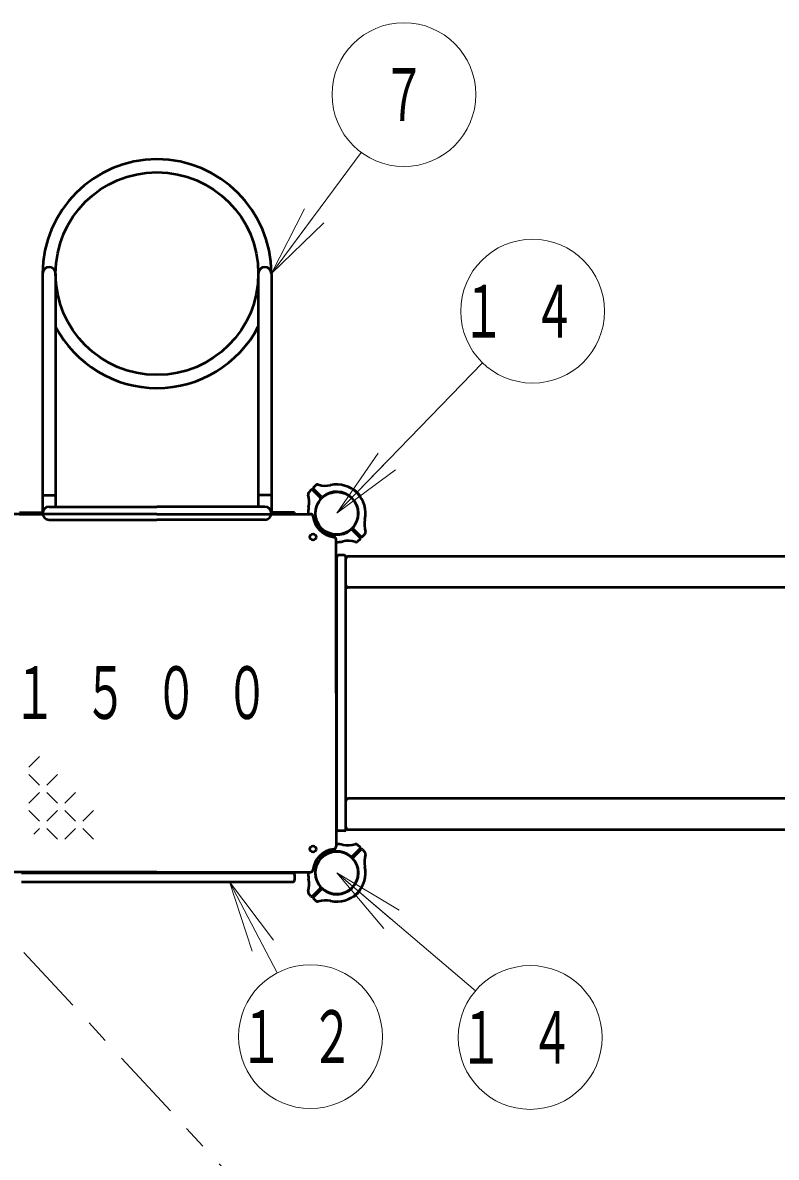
# Model space of a CAD drawing. Units: millimetres on the paper, scale 1:50. Extents: x -385 to 0, y -594 to 267.
# Drawn here: x -175.98 to -144.54, y 156.07 to 203.41 of the extents above; entities that cross this region are included whole.
import ezdxf
from ezdxf.enums import TextEntityAlignment as Align

# ---------------------------------------------------------------- set-up
doc = ezdxf.new("R2010")
doc.units = ezdxf.units.MM
doc.linetypes.add('USER2', pattern=[6, 3, -1, 1, -1])
doc.layers.add('LY_1', color=140, linetype='Continuous', lineweight=50)
doc.styles.add('ＭＳ ゴシック', font='')
doc.styles.get('ＭＳ ゴシック').set_extended_font_data('MS Gothic')

msp = doc.modelspace()

# ---------------------------------------------------------------- linework, layer by layer
at = {"layer": 'LY_1', "color": 7, "lineweight": 13}
for p, q in [((-165.603, 192.936), (-161.857, 197.995)), ((-165.603, 192.936), (-164.22, 195.645)), ((-165.603, 192.936), (-163.818, 195.347)), ((-163.416, 195.05), (-165.603, 192.936)), ((-162.875, 182.936), (-156.793, 189.214)), ((-162.875, 182.936), (-161.147, 185.439)), ((-162.875, 182.936), (-160.788, 185.091)), ((-160.429, 184.743), (-162.875, 182.936)), ((-162.495, 169.836), (-162.495, 181.036)), ((-175.273, 172.788), (-175.723, 172.338)), ((-175.273, 171.588), (-175.723, 172.038)), ((-174.523, 172.038), (-174.973, 171.588)), ((-175.273, 171.288), (-175.723, 170.838)), ((-174.523, 170.838), (-174.973, 171.288)), ((-173.773, 171.288), (-174.223, 170.838)), ((-175.273, 170.088), (-175.723, 170.538)), ((-174.523, 170.538), (-174.973, 170.088)), ((-173.773, 170.088), (-174.223, 170.538)), ((-173.023, 170.538), (-173.473, 170.088)), ((-175.273, 169.788), (-175.513, 169.549)), ((-174.523, 169.338), (-174.973, 169.788)), ((-173.773, 169.788), (-174.223, 169.338)), ((-173.023, 169.338), (-173.473, 169.788)), ((-160.915, 165.611), (-162.875, 167.936)), ((-162.875, 167.936), (-160.267, 166.372)), ((-162.875, 167.936), (-160.591, 165.991)), ((-162.875, 167.936), (-157.091, 163.012)), ((-166.401, 164.666), (-167.348, 167.556)), ((-167.348, 167.556), (-165.514, 165.13)), ((-167.348, 167.556), (-165.958, 164.898)), ((-167.348, 167.556), (-165.362, 163.759))]:
    msp.add_line(p, q, dxfattribs=at)
at = {"layer": 'LY_1'}
for p, q in [((-175.147, 192.936), (-175.147, 182.936)), ((-174.603, 192.936), (-174.603, 183.208)), ((-166.147, 192.936), (-166.147, 183.208)), ((-165.603, 192.936), (-165.603, 182.936)), ((-175.147, 183.696), (-174.603, 183.696)), ((-165.603, 183.696), (-166.147, 183.696)), ((-163.95, 183.91), (-164.057, 183.795)), ((-163.559, 183.578), (-163.892, 183.911)), ((-163.517, 183.62), (-163.85, 183.953)), ((-163.849, 184.011), (-163.734, 184.118)), ((-162.18, 183.914), (-162.178, 183.917)), ((-174.875, 183.208), (-170.375, 183.208)), ((-172.46, 183.208), (-170.375, 183.208)), ((-165.875, 183.208), (-170.375, 183.208)), ((-161.897, 183.631), (-161.895, 183.634)), ((-170.375, 182.906), (-176.783, 182.906)), ((-176.115, 182.968), (-175.145, 182.968)), ((-176.115, 182.904), (-175.145, 182.904)), ((-170.375, 182.906), (-163.967, 182.906)), ((-164.635, 182.968), (-165.605, 182.968)), ((-164.635, 182.904), (-165.605, 182.904)), ((-164.635, 182.968), (-164.635, 182.904)), ((-174.875, 182.664), (-170.375, 182.664)), ((-172.172, 182.664), (-170.375, 182.664)), ((-165.875, 182.664), (-170.375, 182.664)), ((-162.191, 182.295), (-161.858, 181.961)), ((-162.905, 175.436), (-162.905, 181.844)), ((-162.234, 182.252), (-161.9, 181.919)), ((-161.901, 181.861), (-162.008, 181.762)), ((-161.8, 181.962), (-161.701, 182.069)), ((-162.875, 169.746), (-162.875, 181.126)), ((-162.555, 181.186), (-162.815, 181.186)), ((-162.495, 169.746), (-162.495, 181.126)), ((-101.145, 181.136), (-162.395, 181.136)), ((-101.145, 179.836), (-162.395, 179.836)), ((-162.905, 175.436), (-162.905, 169.029)), ((-101.145, 171.036), (-162.395, 171.036)), ((-162.555, 169.686), (-162.815, 169.686)), ((-101.145, 169.736), (-162.395, 169.736)), ((-161.901, 169.011), (-162.008, 169.11)), ((-162.234, 168.62), (-161.9, 168.953)), ((-162.191, 168.578), (-161.858, 168.911)), ((-161.8, 168.91), (-161.701, 168.804)), ((-170.375, 167.966), (-176.783, 167.966)), ((-176.025, 167.936), (-164.725, 167.936)), ((-170.375, 167.966), (-163.967, 167.966)), ((-164.625, 167.656), (-164.625, 167.836)), ((-176.025, 167.556), (-164.725, 167.556)), ((-163.559, 167.295), (-163.892, 166.961)), ((-163.517, 167.252), (-163.85, 166.919)), ((-161.897, 167.241), (-161.895, 167.239)), ((-163.95, 166.962), (-164.057, 167.077)), ((-163.849, 166.861), (-163.734, 166.754)), ((-162.18, 166.958), (-162.178, 166.956))]:
    msp.add_line(p, q, dxfattribs=at)
at = {"layer": 'LY_1', "color": 7, "linetype": 'USER2', "lineweight": 13}
msp.add_line((-165.742, 153.598), (-192.875, 182.936), dxfattribs=at)
at = {"layer": 'LY_1', "color": 7, "lineweight": 13}
for centre in [(-160.072, 200.406), (-154.705, 191.369), (-163.971, 161.101), (-154.807, 161.067)]:
    msp.add_circle(centre, 3, dxfattribs=at)
at = {"layer": 'LY_1'}
for centre, radius in [((-170.375, 192.936), 4.228), ((-162.875, 182.936), 0.891), ((-163.865, 181.946), 0.13), ((-163.865, 168.926), 0.13), ((-162.875, 167.936), 0.891)]:
    msp.add_circle(centre, radius, dxfattribs=at)
for centre, radius, start, end in [((-170.375, 192.936), 4.772, 0, 180), ((-174.875, 192.936), 0.272, 0, 180), ((-165.875, 192.936), 0.272, 0, 180), ((-170.375, 192.936), 4.772, 207.625, 332.375), ((-163.976, 183.735), 0.1, 137, 197.5412), ((-165.025, 183.404), 1, 347.7272, 17.5412), ((-163.921, 183.883), 0.04, 45, 137), ((-163.822, 183.982), 0.04, 133, 225), ((-163.674, 184.037), 0.1, 72.4588, 133), ((-163.343, 185.086), 1, 252.4588, 282.2728), ((-162.875, 182.936), 0.9, 45, 130.7293), ((-162.875, 182.936), 1.2, 45, 102.2728), ((-162.164, 183.902), 0.02, 53.6269, 135), ((-162.875, 182.936), 1.22, 45, 53.6269), ((-162.875, 182.936), 1.2, 347.7272, 45), ((-162.875, 182.936), 1.22, 36.3731, 45), ((-174.875, 182.936), 0.272, 90, 270), ((-165.875, 182.936), 0.272, 270, 90), ((-162.875, 182.936), 0.9, 139.2707, 225), ((-163.588, 183.55), 0.04, 319.2707, 45), ((-163.489, 183.649), 0.04, 225, 310.7293), ((-162.875, 182.936), 0.9, 319.2707, 45), ((-161.909, 183.648), 0.02, 315, 36.3731), ((-162.875, 182.936), 1.2, 167.7272, 181.4325), ((-163.967, 182.806), 0.1, 6.7872, 90), ((-162.875, 182.936), 1, 186.7872, 263.2128), ((-162.875, 182.936), 0.9, 225, 310.7293), ((-162.262, 182.224), 0.04, 45, 130.7293), ((-162.163, 182.323), 0.04, 139.2707, 225), ((-160.725, 182.469), 1, 167.7272, 197.5412), ((-163.005, 181.844), 0.1, 0, 83.2128), ((-162.408, 180.786), 1, 72.4588, 102.2728), ((-161.929, 181.891), 0.04, 313, 45), ((-161.83, 181.99), 0.04, 225, 317), ((-161.774, 182.137), 0.1, 317, 17.5412), ((-162.875, 182.936), 1.2, 268.5675, 282.2728), ((-162.076, 181.835), 0.1, 252.4588, 313), ((-162.815, 181.126), 0.06, 90, 180), ((-162.555, 181.126), 0.06, 0, 90), ((-162.395, 181.036), 0.1, 90, 180), ((-162.395, 179.936), 0.1, 180, 270), ((-162.395, 170.936), 0.1, 90, 180), ((-162.815, 169.746), 0.06, 180, 270), ((-162.555, 169.746), 0.06, 270, 0), ((-162.395, 169.836), 0.1, 180, 270), ((-163.005, 169.029), 0.1, 276.7872, 0), ((-162.875, 167.936), 1.2, 77.7272, 91.4325), ((-162.408, 170.086), 1, 257.7272, 287.5412), ((-162.076, 169.037), 0.1, 47, 107.5412), ((-161.929, 168.982), 0.04, 315, 47), ((-162.875, 167.936), 1, 96.7872, 173.2128), ((-162.875, 167.936), 0.9, 135, 220.7293), ((-162.875, 167.936), 0.9, 49.2707, 135), ((-162.262, 168.649), 0.04, 229.2707, 315), ((-162.163, 168.55), 0.04, 135, 220.7293), ((-161.83, 168.883), 0.04, 43, 135), ((-160.725, 168.404), 1, 162.4588, 192.2728), ((-161.774, 168.735), 0.1, 342.4588, 43), ((-162.875, 167.936), 0.9, 315, 40.7293), ((-162.875, 167.936), 1.2, 315, 12.2728), ((-164.725, 167.836), 0.1, 0, 90), ((-164.725, 167.656), 0.1, 270, 0), ((-162.875, 167.936), 1.2, 178.5675, 192.2728), ((-165.025, 167.469), 1, 342.4588, 12.2728), ((-163.967, 168.066), 0.1, 270, 353.2128), ((-163.976, 167.137), 0.1, 162.4588, 223), ((-163.588, 167.323), 0.04, 315, 40.7293), ((-163.489, 167.224), 0.04, 49.2707, 135), ((-162.875, 167.936), 0.9, 229.2707, 315), ((-162.875, 167.936), 1.22, 315, 323.6269), ((-161.909, 167.225), 0.02, 323.6269, 45), ((-163.921, 166.99), 0.04, 223, 315), ((-163.822, 166.891), 0.04, 135, 227), ((-163.674, 166.835), 0.1, 227, 287.5412), ((-163.343, 165.786), 1, 77.7272, 107.5412), ((-162.875, 167.936), 1.2, 257.7272, 315), ((-162.164, 166.97), 0.02, 225, 306.3731), ((-162.875, 167.936), 1.22, 306.3731, 315)]:
    msp.add_arc(centre, radius, start, end, dxfattribs=at)

# ---------------------------------------------------------------- texts
at = {"layer": 'LY_1', "color": 7, "style": 'ＭＳ ゴシック', "width": 0.6}
msp.add_text('７', height=2.199, dxfattribs=at).set_placement((-160.072, 200.406), align=Align.MIDDLE_CENTER)
at = {"layer": 'LY_1', "color": 7, "char_height": 2.199, "style": 'ＭＳ ゴシック'}
for s, insert, attachment_point in [('\\T1.64;\\W0.6;１４', (-154.705, 191.369), 5), ('\\T1.64;\\W0.6;１５００', (-176.375, 175.436), 4), ('\\T1.64;\\W0.6;１２', (-163.971, 161.101), 5), ('\\T1.64;\\W0.6;１４', (-154.807, 161.067), 5)]:
    msp.add_mtext(s, dxfattribs=dict(at, insert=insert, attachment_point=attachment_point))

doc.saveas('drawing.dxf')
